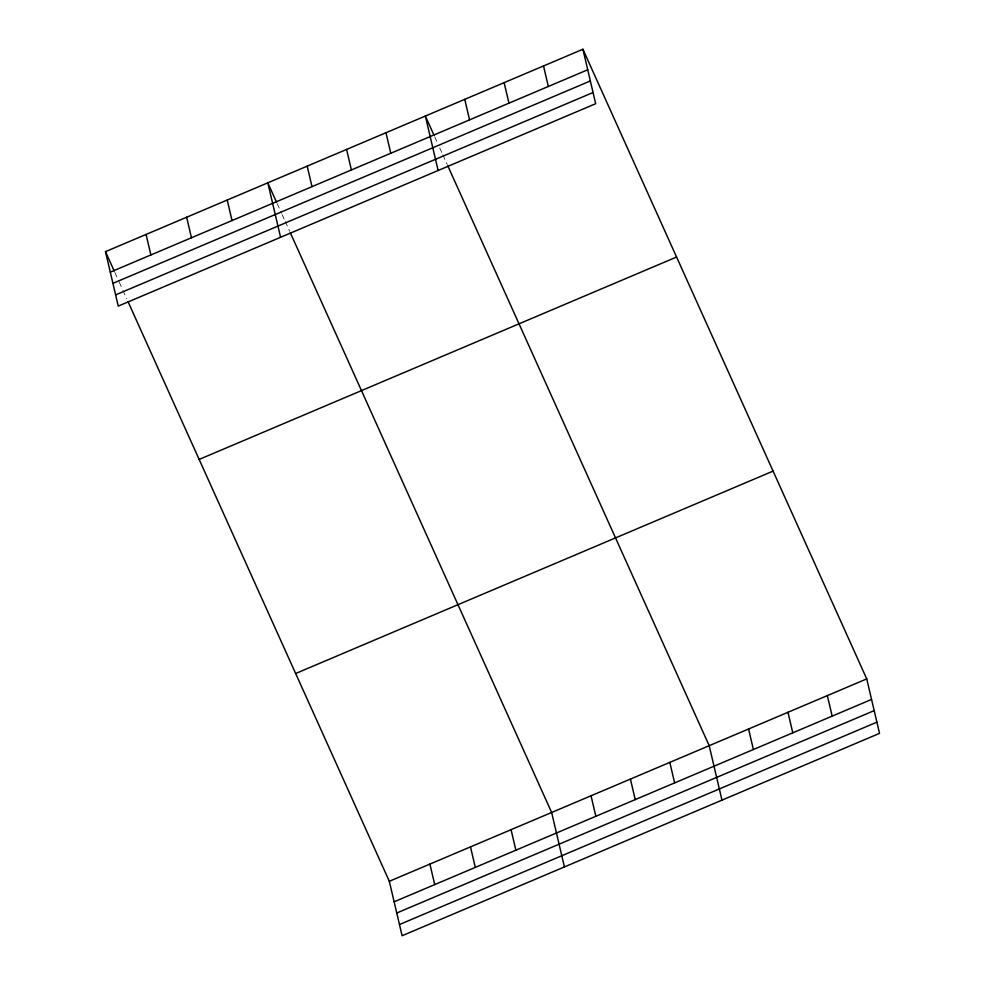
<?xml version="1.0" encoding="UTF-8"?>
<svg xmlns="http://www.w3.org/2000/svg" width="985" height="985" viewBox="0 0 985 985"><rect width="100%" height="100%" fill="white"/><g stroke="black" fill="none" stroke-linecap="round" stroke-linejoin="round"><path stroke-width="0.74" stroke-dasharray="4.92 3.69" d="M434.717 136.816L437.217 142.357M439.716 147.898L442.216 153.438M442.844 154.83L447.215 164.52M277.179 203.6L281.55 213.302M282.166 214.693L284.665 220.234M285.293 221.613L289.664 231.315M114.851 272.414L118.594 280.725M119.222 282.116L122.337 289.036M122.965 290.427L126.708 298.738"/><path stroke-width="1.48" d="M582.911 49.25L595.679 103.708L118.262 306.101L105.481 251.643L582.911 49.25L866.738 678.899L879.519 733.357L402.089 935.75L389.321 881.292L127.964 301.508M110.295 272.155L587.725 69.775M112.918 283.36L590.347 80.967M115.627 294.897L593.056 92.516M199.155 459.429L676.572 257.036M295.648 673.506L773.077 471.113M389.321 881.292L866.738 678.899M394.135 901.804L871.553 699.424M396.758 913.009L874.188 710.616M399.467 924.546L876.896 722.165M434.102 135.438L425.36 116.033L438.128 170.503M447.83 165.911L709.2 745.682L721.968 800.152M276.551 202.221L267.809 182.828L280.577 237.286M290.292 232.694L551.649 812.477L564.417 866.935M105.481 251.643L114.223 271.035M827.351 695.595L832.165 716.12M787.963 712.29L792.777 732.815M748.575 728.986L753.39 749.511M543.523 65.946L548.337 86.471M669.812 762.39L674.614 782.903M504.135 82.642L508.95 103.166M630.425 779.086L635.226 799.598M464.748 99.337L469.562 119.862M591.037 795.782L595.839 816.294M385.972 132.741L390.786 153.254M511.067 829.678L515.881 850.203M346.585 149.437L351.399 169.949M470.485 846.878L475.299 867.403M307.197 166.133L312.011 186.645M429.903 864.079L434.717 884.604M227.227 200.029L232.041 220.554M186.645 217.229L191.459 237.754M146.063 234.442L150.877 254.955"/></g></svg>
